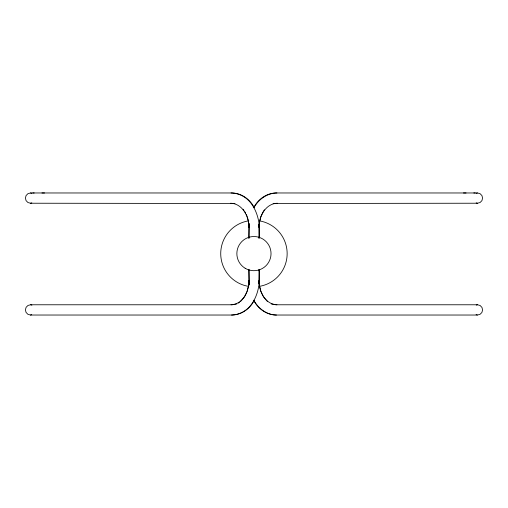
<?xml version="1.0" encoding="UTF-8"?>
<svg xmlns="http://www.w3.org/2000/svg" width="508" height="508" viewBox="0 0 508 508"><rect width="100%" height="100%" fill="white"/><g stroke="black" fill="none" stroke-linecap="round" stroke-linejoin="round"><path stroke-width="0.76" d="M249.155 223.672L248.964 238.169M248.78 284.391L248.984 280.581M259.036 227.413L259.245 223.59M258.826 283.654L259.036 269.475M248.876 280.6C249.091 291.097 242.894 304.368 231.051 304.775M249.041 223.711L248.876 238.354M259.093 227.406C258.839 216.726 265.455 203.543 277.406 203.225M248.66 285.09L247.275 291.135M259.359 222.898L260.75 216.827L263.169 211.715M247.021 291.738L244.869 296.228M253.683 207.74C257.766 199.511 266.217 193.288 275.526 192.97L477.469 192.97L480.035 193.656L481.914 195.536L482.6 198.095L481.914 200.66L480.035 202.54L477.469 203.225L273.088 203.498M254.248 300.317C250.184 308.585 241.713 314.719 232.391 315.03L30.436 315.03L27.883 314.293L26.041 312.382L25.4 309.81L26.137 307.257L28.048 305.416L30.626 304.775L232.239 304.775L236.906 303.936M253.917 207.747C258.451 199.403 267.227 193.059 276.93 192.97M263.557 211.023L264.465 209.798M244.481 296.92L240.627 301.428M238.373 303.111L239.497 302.273M254.248 207.683C250.196 199.428 241.751 193.313 232.454 192.97L30.531 192.97L27.965 193.656L26.086 195.536L25.4 198.095L26.086 200.66L27.965 202.54L30.531 203.225L235.02 203.498M30.531 203.225L31.814 202.882M476.186 193.319L477.469 192.97M30.436 315.03L31.725 314.706M476.275 305.092L477.564 304.775L480.117 305.511L481.959 307.423L482.6 310.001L481.863 312.547L479.952 314.389L477.374 315.03L275.463 315.03C266.173 314.681 257.753 308.47 253.683 300.26M231.534 315.03C253.892 314.236 261.722 288.296 259.093 269.646M32.804 192.97L34.188 192.97M41.942 192.97L44.545 192.97M463.455 192.97L466.058 192.97M473.812 192.97L475.196 192.97M477.564 304.775L275.869 304.775L271.202 303.936M231.038 192.97C253.511 193.65 261.842 219.488 259.093 238.354M230.562 203.225C242.513 203.543 249.13 216.726 248.876 227.406M276.917 304.775C265.074 304.368 258.877 291.097 259.093 280.6M276.435 315.03C266.814 314.935 258.21 308.508 253.797 300.209M476.186 202.882L477.469 203.225M30.531 192.97L31.814 193.319M30.626 304.775L31.902 305.143M476.098 314.662L477.374 315.03M267.424 301.511L263.557 296.977M243.122 209.258L244.031 210.477M244.869 211.773L245.637 213.15M263.169 296.291L260.75 291.173L259.359 285.102M246.272 214.446L247.021 216.262M247.275 216.865L248.202 220.135M248.317 220.828L248.66 222.91M249.072 284.848L248.876 269.646M258.826 224.346L258.972 238.169M259.036 280.587L259.245 284.41M248.78 223.609L248.984 227.419M249.193 285.013L248.984 269.475M260.28 221.018A33.198 33.198 0 0 1 259.137 286.398M247.612 286.201A33.198 33.198 0 0 1 248.755 220.815M245.142 268.256A17.088 17.088 0 0 0 271.031 253.905A17.088 17.088 0 0 0 245.662 238.665A17.088 17.088 0 0 0 245.142 268.256"/></g></svg>
